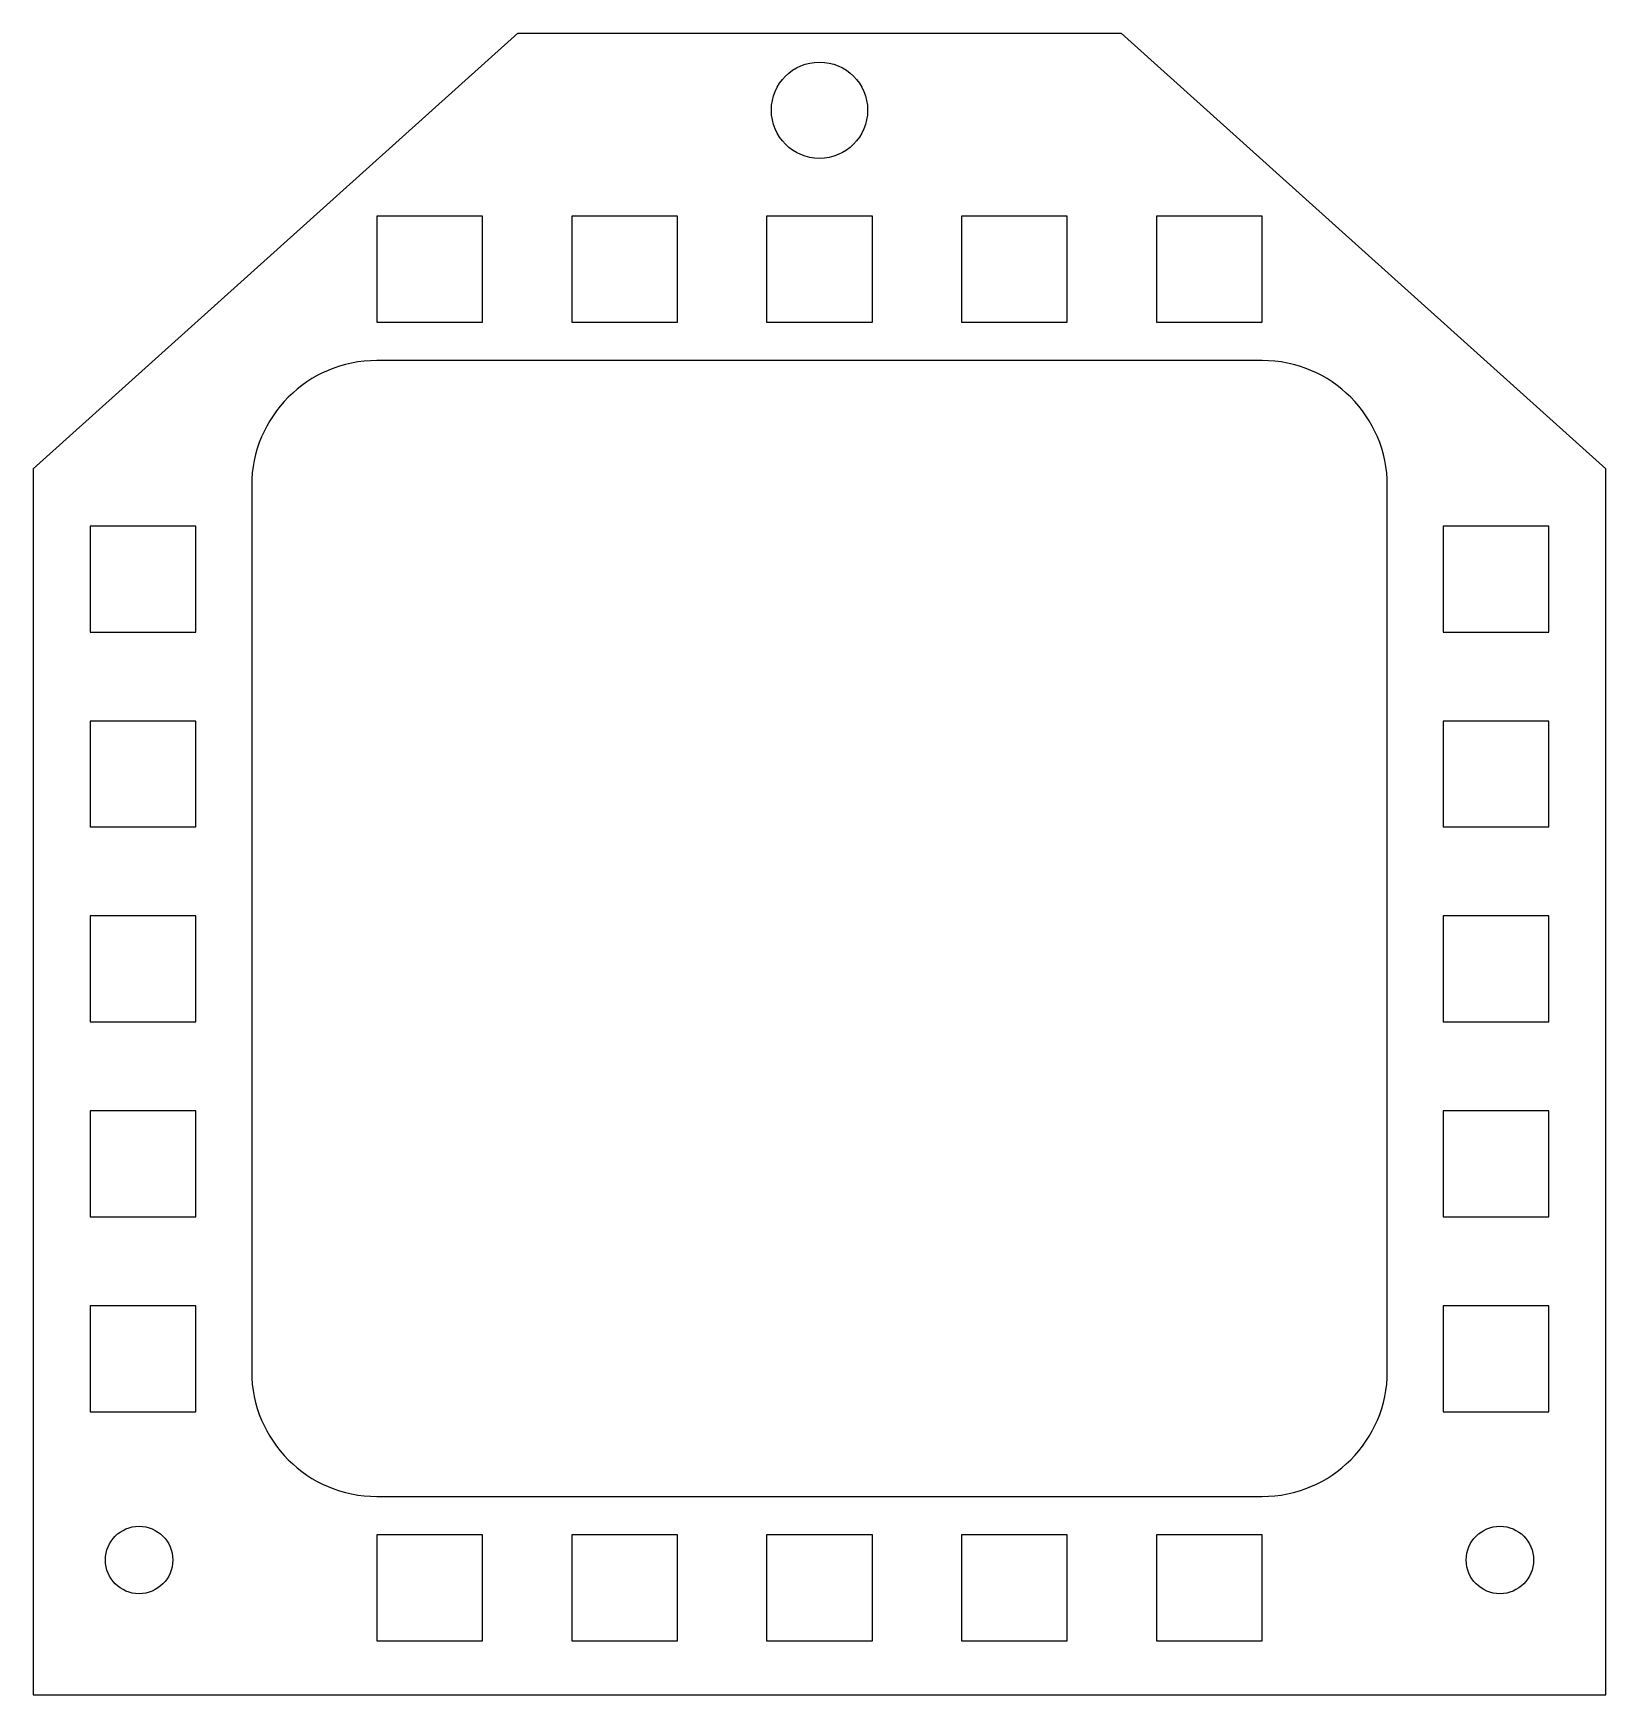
# Model space of a CAD drawing. Header units: millimetres. Extents: x -82 to 82, y -80 to 93.
import ezdxf

# ---------------------------------------------------------------- set-up
doc = ezdxf.new("R2010")
doc.units = ezdxf.units.MM
doc.layers.add('Sketch', color=7, linetype='CONTINUOUS')

msp = doc.modelspace()

# ---------------------------------------------------------------- linework, layer by layer
at = {"layer": 'Sketch'}
for p, q in [((-31.35, 93), (-81.7, 47.74)), ((-31.35, 93), (31.35, 93)), ((31.35, 93), (81.7, 47.74)), ((-46, 74), (-46, 63)), ((-35, 74), (-46, 74)), ((-35, 63), (-35, 74)), ((-25.75, 74), (-25.75, 63)), ((-14.75, 74), (-25.75, 74)), ((-14.75, 63), (-14.75, 74)), ((-5.5, 74), (-5.5, 63)), ((5.5, 74), (-5.5, 74)), ((5.5, 63), (5.5, 74)), ((14.75, 74), (14.75, 63)), ((25.75, 74), (14.75, 74)), ((25.75, 63), (25.75, 74)), ((35, 74), (35, 63)), ((46, 74), (35, 74)), ((46, 63), (46, 74)), ((-46, 63), (-35, 63)), ((-25.75, 63), (-14.75, 63)), ((-5.5, 63), (5.5, 63)), ((14.75, 63), (25.75, 63)), ((35, 63), (46, 63)), ((46, 59), (-46, 59)), ((-81.7, 47.74), (-81.7, -79.6)), ((81.7, -79.6), (81.7, 47.74)), ((-59, 46), (-59, -46)), ((59, -46), (59, 46)), ((-75.8, 41.8), (-75.8, 30.8)), ((-64.8, 41.8), (-75.8, 41.8)), ((-64.8, 30.8), (-64.8, 41.8)), ((64.8, 41.8), (64.8, 30.8)), ((75.8, 41.8), (64.8, 41.8)), ((75.8, 30.8), (75.8, 41.8)), ((-75.8, 30.8), (-64.8, 30.8)), ((64.8, 30.8), (75.8, 30.8)), ((-75.8, 21.55), (-75.8, 10.55)), ((-64.8, 21.55), (-75.8, 21.55)), ((-64.8, 10.55), (-64.8, 21.55)), ((64.8, 21.55), (64.8, 10.55)), ((75.8, 21.55), (64.8, 21.55)), ((75.8, 10.55), (75.8, 21.55)), ((-75.8, 10.55), (-64.8, 10.55)), ((64.8, 10.55), (75.8, 10.55)), ((-75.8, 1.3), (-75.8, -9.7)), ((-64.8, 1.3), (-75.8, 1.3)), ((-64.8, -9.7), (-64.8, 1.3)), ((64.8, 1.3), (64.8, -9.7)), ((75.8, 1.3), (64.8, 1.3)), ((75.8, -9.7), (75.8, 1.3)), ((-75.8, -9.7), (-64.8, -9.7)), ((64.8, -9.7), (75.8, -9.7)), ((-75.8, -18.95), (-75.8, -29.95)), ((-64.8, -18.95), (-75.8, -18.95)), ((-64.8, -29.95), (-64.8, -18.95)), ((64.8, -18.95), (64.8, -29.95)), ((75.8, -18.95), (64.8, -18.95)), ((75.8, -29.95), (75.8, -18.95)), ((-75.8, -29.95), (-64.8, -29.95)), ((64.8, -29.95), (75.8, -29.95)), ((-75.8, -39.2), (-75.8, -50.2)), ((-64.8, -39.2), (-75.8, -39.2)), ((-64.8, -50.2), (-64.8, -39.2)), ((64.8, -39.2), (64.8, -50.2)), ((75.8, -39.2), (64.8, -39.2)), ((75.8, -50.2), (75.8, -39.2)), ((-75.8, -50.2), (-64.8, -50.2)), ((64.8, -50.2), (75.8, -50.2)), ((-46, -59), (46, -59)), ((-46, -63), (-46, -74)), ((-35, -63), (-46, -63)), ((-35, -74), (-35, -63)), ((-25.75, -63), (-25.75, -74)), ((-14.75, -63), (-25.75, -63)), ((-14.75, -74), (-14.75, -63)), ((-5.5, -63), (-5.5, -74)), ((5.5, -63), (-5.5, -63)), ((5.5, -74), (5.5, -63)), ((14.75, -63), (14.75, -74)), ((25.75, -63), (14.75, -63)), ((25.75, -74), (25.75, -63)), ((35, -63), (35, -74)), ((46, -63), (35, -63)), ((46, -74), (46, -63)), ((-46, -74), (-35, -74)), ((-25.75, -74), (-14.75, -74)), ((-5.5, -74), (5.5, -74)), ((14.75, -74), (25.75, -74)), ((35, -74), (46, -74)), ((-81.7, -79.6), (81.7, -79.6))]:
    msp.add_line(p, q, dxfattribs=at)
for centre, radius in [((0, 85), 5), ((-70.7, -65.6), 3.5), ((70.7, -65.6), 3.5)]:
    msp.add_circle(centre, radius, dxfattribs=at)
for centre, start, end in [((-46, 46), 90, 180), ((46, 46), 0, 90), ((-46, -46), 180, -90), ((46, -46), -90, 0)]:
    msp.add_arc(centre, 13, start, end, dxfattribs=at)

doc.saveas('drawing.dxf')
